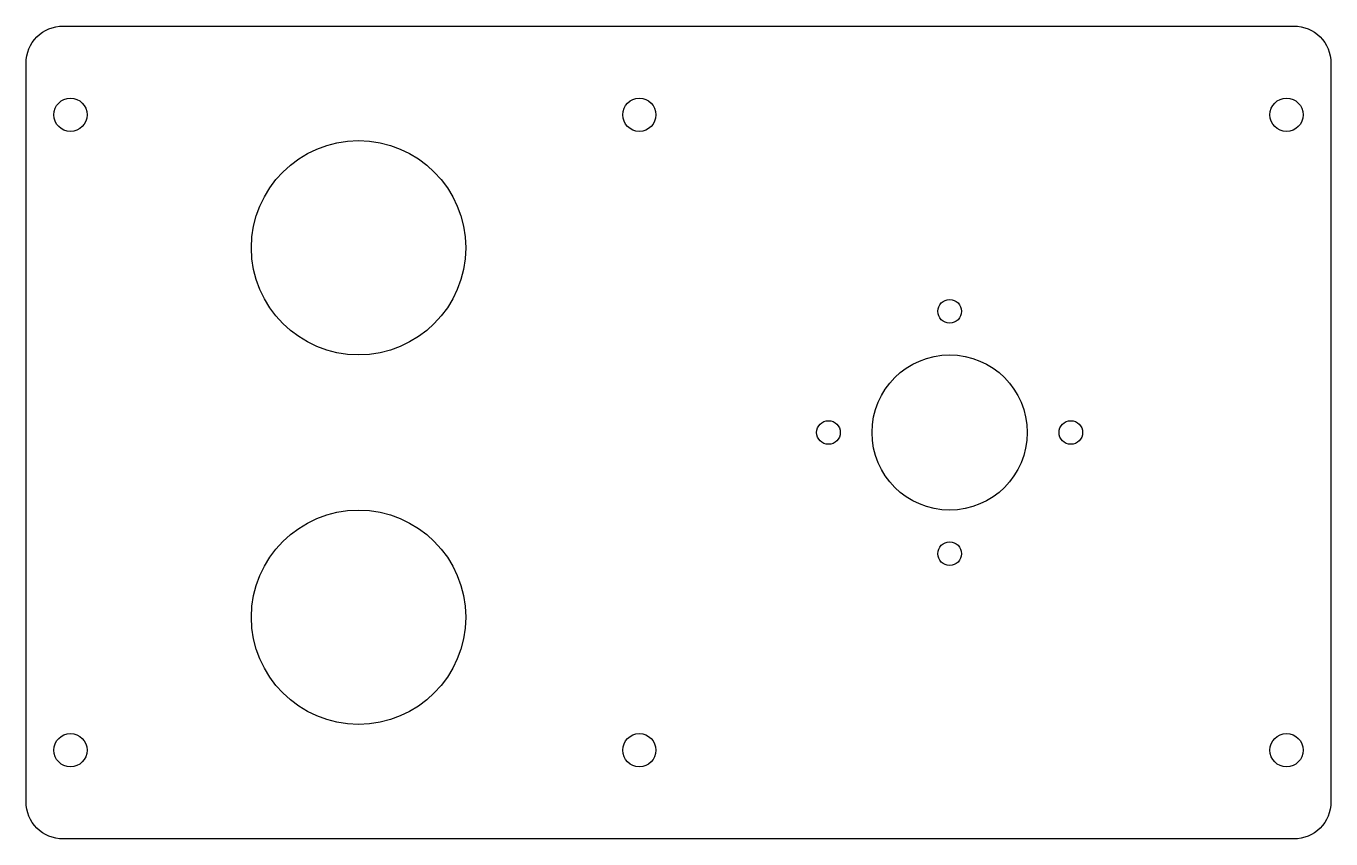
# Model space of a CAD drawing. Header units: millimetres. Extents: x -125 to 52, y -55 to 55.
import ezdxf

# ---------------------------------------------------------------- set-up
doc = ezdxf.new("R2010")
doc.units = ezdxf.units.MM
doc.layers.get('0').update_dxf_attribs({"linetype": 'CONTINUOUS'})

msp = doc.modelspace()

# ---------------------------------------------------------------- linework, layer by layer
msp.add_lwpolyline([(51.6, -50, -0.414214), (46.6, -55), (-120, -55, -0.414214), (-125, -50), (-125, 50, -0.414214), (-120, 55), (46.6, 55, -0.414214), (51.6, 50)], format="xyb", close=True)
for centre, radius in [((-119, 43), 2.25), ((-42, 43), 2.25), ((45.6, 43), 2.25), ((-80, 25), 14.5), ((0, 16.4), 1.6), ((0, 0), 10.5), ((-16.4, 0), 1.6), ((16.4, 0), 1.6), ((-80, -25), 14.5), ((0, -16.4), 1.6), ((-119, -43), 2.25), ((-42, -43), 2.25), ((45.6, -43), 2.25)]:
    msp.add_circle(centre, radius)

doc.saveas('drawing.dxf')
